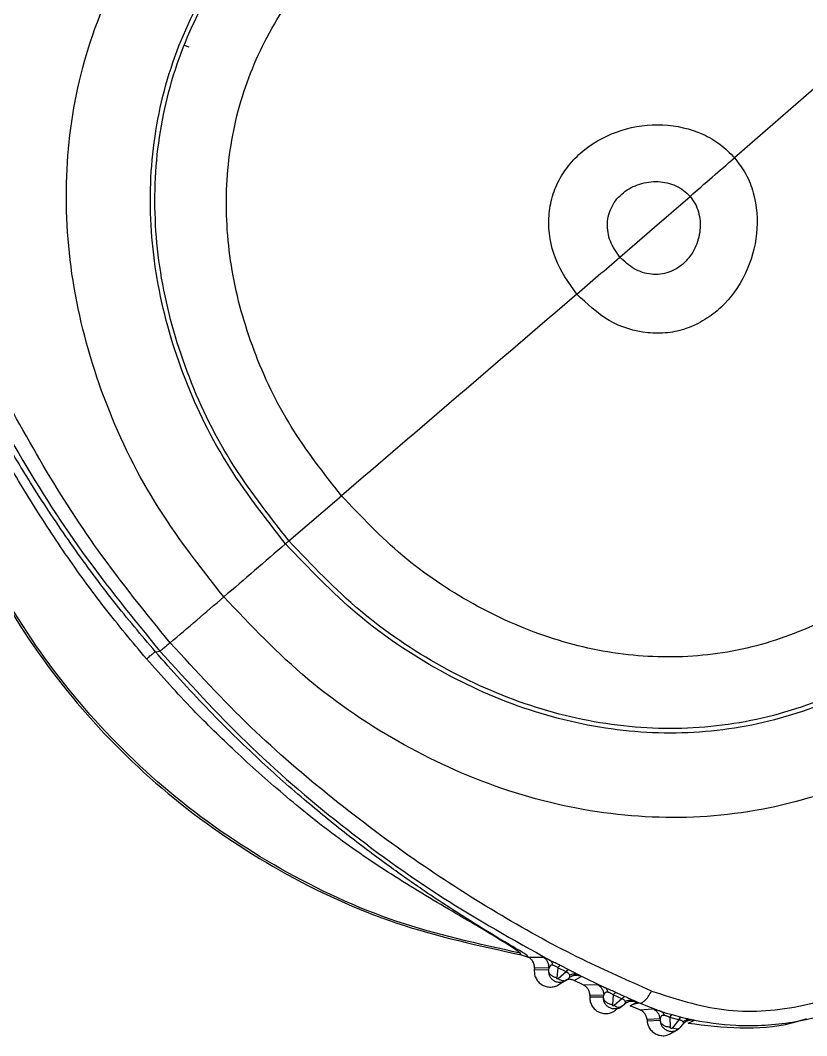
# Model space of a CAD drawing. Extents: x 409 to 498, y 628 to 778.
# Drawn here: x 413.138 to 414.497, y 702.793 to 704.548 of the extents above; entities that cross this region are included whole.
import ezdxf

# ---------------------------------------------------------------- set-up
doc = ezdxf.new("R2010")
doc.units = 0
doc.header["$MEASUREMENT"] = 0
doc.layers.add('1', color=4, linetype='Continuous')
doc.layers.add('GEOMETRY', color=4, linetype='Continuous', lineweight=25)

# ---------------------------------------------------------------- blocks, each defined once
blk = doc.blocks.new('2026_PULSE')
at = {"layer": 'GEOMETRY'}
for p, q in [((4.844, 59.5445), (4.852, 59.5418)), ((5.6568, 59.2299), (5.7185, 59.2833)), ((5.5972, 59.1784), (5.6568, 59.2299)), ((5.0252, 58.688), (5.116, 58.766)), ((5.0194, 58.683), (5.0252, 58.688)), ((4.7944, 58.4964), (4.8023, 58.4975)), ((5.4265, 57.9729), (5.4246, 57.9758)), ((5.4265, 57.9729), (5.4387, 57.9688)), ((5.4387, 57.9688), (5.4367, 57.9717)), ((5.4391, 57.9686), (5.4387, 57.9688)), ((5.4391, 57.9686), (5.4641, 57.9689)), ((5.4641, 57.9689), (5.4655, 57.9684)), ((5.4942, 57.9547), (5.5085, 57.9475)), ((5.4495, 57.9498), (5.4493, 57.9466)), ((5.474, 57.946), (5.4493, 57.9466)), ((5.4745, 57.9501), (5.4495, 57.9498)), ((5.4745, 57.9501), (5.474, 57.946)), ((5.49, 57.9503), (5.488, 57.9329)), ((5.5041, 57.9431), (5.49, 57.9503)), ((5.5041, 57.9431), (5.4906, 57.9315)), ((5.515, 57.9361), (5.5144, 57.9358)), ((5.5183, 57.9284), (5.5302, 57.9353)), ((5.5187, 57.942), (5.5243, 57.9389)), ((5.5243, 57.9389), (5.5721, 57.9158)), ((5.5302, 57.9353), (5.529, 57.9362)), ((5.4905, 57.9207), (5.5029, 57.9279)), ((5.5059, 57.93), (5.5087, 57.9325)), ((5.5339, 57.9209), (5.5183, 57.9284)), ((5.5339, 57.9209), (5.5579, 57.9216)), ((5.5579, 57.9216), (5.5598, 57.9209)), ((5.5452, 57.9024), (5.5451, 57.8997)), ((5.5692, 57.9031), (5.5452, 57.9024)), ((5.5688, 57.8994), (5.5692, 57.9031)), ((5.5857, 57.9036), (5.5843, 57.8864)), ((5.6006, 57.8968), (5.5857, 57.9036)), ((5.5907, 57.9078), (5.6057, 57.901)), ((5.5688, 57.8994), (5.5451, 57.8997)), ((5.6006, 57.8968), (5.5876, 57.8849)), ((5.5988, 57.8837), (5.6049, 57.8872)), ((5.6049, 57.8872), (5.6018, 57.8844)), ((5.6148, 57.8845), (5.6199, 57.8874)), ((5.6314, 57.8779), (5.6148, 57.8845)), ((5.6161, 57.8961), (5.6211, 57.8936)), ((5.6199, 57.8874), (5.6261, 57.8909)), ((5.6199, 57.8874), (5.6303, 57.8896)), ((5.6211, 57.8936), (5.6303, 57.8896)), ((5.6261, 57.8909), (5.625, 57.8916)), ((5.6303, 57.8896), (5.6688, 57.8748)), ((5.5941, 57.8801), (5.5914, 57.8786)), ((5.6314, 57.8779), (5.6538, 57.8793)), ((5.6556, 57.8788), (5.6538, 57.8793)), ((5.6877, 57.8694), (5.7033, 57.8652)), ((5.6667, 57.8623), (5.6441, 57.8611)), ((5.6441, 57.8611), (5.6443, 57.8584)), ((5.6668, 57.859), (5.6443, 57.8584)), ((5.6667, 57.8623), (5.6668, 57.859)), ((5.6992, 57.8602), (5.6834, 57.8645)), ((5.6834, 57.8645), (5.6839, 57.8478)), ((5.6992, 57.8602), (5.6881, 57.8465)), ((5.7025, 57.8482), (5.7058, 57.8523)), ((5.7163, 57.859), (5.7143, 57.8585)), ((5.7154, 57.8546), (5.7251, 57.8595)), ((5.7268, 57.8591), (5.7216, 57.8598)), ((5.7251, 57.8595), (5.7238, 57.8599)), ((5.6855, 57.8367), (5.6969, 57.8433))]:
    blk.add_line(p, q, dxfattribs=at)
for points, knots in [([(4.9127, 58.5911), (4.8708, 58.6446), (4.7876, 58.751), (4.7008, 58.9329), (4.6479, 59.1233), (4.6344, 59.3172), (4.6619, 59.5072), (4.7317, 59.6855), (4.84, 59.8443), (4.981, 59.9791), (5.1483, 60.086), (5.3352, 60.1622), (5.5341, 60.206), (5.737, 60.216), (5.9362, 60.1907), (6.1231, 60.1291), (6.2932, 60.0346), (6.3829, 59.944), (6.4274, 59.899)], [0, 0, 0, 0, 0.064638, 0.128652, 0.191528, 0.253029, 0.313363, 0.373321, 0.433986, 0.495948, 0.559248, 0.623536, 0.688243, 0.752741, 0.816423, 0.878848, 0.939909, 1, 1, 1, 1]), ([(5.0194, 58.683), (4.9836, 58.7288), (4.9122, 58.82), (4.8377, 58.9759), (4.7922, 59.1389), (4.7805, 59.3049), (4.804, 59.4676), (4.8638, 59.6202), (4.9566, 59.7561), (5.0774, 59.8714), (5.2208, 59.9629), (5.381, 60.028), (5.5515, 60.0656), (5.7254, 60.0743), (5.8962, 60.0528), (6.0563, 60.0001), (6.2021, 59.9194), (6.2789, 59.8418), (6.317, 59.8033)], [0, 0, 0, 0, 0.064677, 0.128726, 0.191618, 0.253103, 0.313385, 0.373279, 0.433903, 0.49586, 0.559185, 0.62351, 0.688256, 0.752792, 0.816505, 0.878937, 0.939969, 1, 1, 1, 1]), ([(5.0252, 58.688), (4.9897, 58.7334), (4.9189, 58.8238), (4.8451, 58.9783), (4.8, 59.1398), (4.7884, 59.3043), (4.8116, 59.4655), (4.8708, 59.6167), (4.9628, 59.7514), (5.0825, 59.8656), (5.2247, 59.9562), (5.3834, 60.0208), (5.5524, 60.058), (5.7248, 60.0666), (5.8941, 60.0453), (6.0528, 59.9932), (6.1972, 59.9132), (6.2734, 59.8363), (6.3111, 59.7982)], [0, 0, 0, 0, 0.06468, 0.128735, 0.191634, 0.253118, 0.313391, 0.373269, 0.433886, 0.495846, 0.559178, 0.623509, 0.688256, 0.752797, 0.816517, 0.878954, 0.939983, 1, 1, 1, 1]), ([(5.116, 58.766), (5.0855, 58.805), (5.0248, 58.8825), (4.9615, 59.0148), (4.9227, 59.1531), (4.9126, 59.2939), (4.9324, 59.4319), (4.9832, 59.5614), (5.062, 59.6766), (5.1646, 59.7742), (5.2864, 59.8516), (5.4225, 59.9069), (5.5674, 59.9387), (5.7153, 59.9463), (5.8604, 59.9282), (5.9965, 59.8838), (6.1203, 59.8155), (6.1855, 59.7497), (6.2179, 59.7171)], [0, 0, 0, 0, 0.064705, 0.128813, 0.191763, 0.253244, 0.313432, 0.373191, 0.433751, 0.495731, 0.55912, 0.623495, 0.688261, 0.752837, 0.816615, 0.87909, 0.940089, 1, 1, 1, 1]), ([(6.4274, 59.899), (6.4654, 59.8485), (6.5419, 59.7466), (6.6102, 59.565), (6.6436, 59.3716), (6.6392, 59.1712), (6.5996, 58.9721), (6.5275, 58.7815), (6.4254, 58.6071), (6.2959, 58.4564), (6.1427, 58.3358), (5.9702, 58.2512), (5.7839, 58.2079), (5.5917, 58.2086), (5.4015, 58.2506), (5.2205, 58.3312), (5.0527, 58.444), (4.9595, 58.5419), (4.9127, 58.5911)], [0, 0, 0, 0, 0.060091, 0.121152, 0.183577, 0.247259, 0.311757, 0.376464, 0.440752, 0.504052, 0.566014, 0.626679, 0.686637, 0.746971, 0.808472, 0.871348, 0.935362, 1, 1, 1, 1]), ([(6.317, 59.8033), (6.3495, 59.7601), (6.415, 59.6728), (6.4733, 59.5173), (6.5017, 59.3516), (6.4977, 59.1799), (6.4637, 59.0092), (6.4019, 58.8458), (6.3145, 58.6964), (6.2037, 58.5671), (6.0726, 58.4637), (5.9251, 58.3912), (5.7656, 58.3541), (5.6011, 58.3547), (5.4382, 58.3909), (5.2831, 58.4601), (5.1394, 58.5569), (5.0596, 58.6408), (5.0194, 58.683)], [0, 0, 0, 0, 0.060031, 0.121063, 0.183495, 0.247208, 0.311744, 0.37649, 0.440815, 0.50414, 0.566097, 0.626721, 0.686615, 0.746897, 0.808382, 0.871274, 0.935323, 1, 1, 1, 1]), ([(6.3111, 59.7982), (6.3433, 59.7553), (6.4082, 59.6689), (6.466, 59.5147), (6.494, 59.3506), (6.4901, 59.1804), (6.4563, 59.0113), (6.395, 58.8493), (6.3085, 58.7011), (6.1987, 58.573), (6.0689, 58.4706), (5.9227, 58.3987), (5.7646, 58.3619), (5.6016, 58.3626), (5.4402, 58.3984), (5.2866, 58.467), (5.1441, 58.563), (5.065, 58.6462), (5.0252, 58.688)], [0, 0, 0, 0, 0.060017, 0.121046, 0.183483, 0.247203, 0.311744, 0.376491, 0.440822, 0.504154, 0.566114, 0.626731, 0.686609, 0.746882, 0.808366, 0.871265, 0.93532, 1, 1, 1, 1]), ([(6.2179, 59.7171), (6.2454, 59.6804), (6.3009, 59.6063), (6.3501, 59.4743), (6.3738, 59.3337), (6.3702, 59.1879), (6.3411, 59.0429), (6.2886, 58.9039), (6.2145, 58.7768), (6.1207, 58.6669), (6.0098, 58.579), (5.8848, 58.5173), (5.7494, 58.4858), (5.6098, 58.4865), (5.4716, 58.5174), (5.3401, 58.5764), (5.218, 58.6587), (5.1501, 58.7302), (5.116, 58.766)], [0, 0, 0, 0, 0.059911, 0.12091, 0.183385, 0.247163, 0.311739, 0.376505, 0.44088, 0.504269, 0.566249, 0.626809, 0.686568, 0.746756, 0.808237, 0.871187, 0.935295, 1, 1, 1, 1]), ([(4.82, 58.5119), (4.7777, 58.5641), (4.6957, 58.6649), (4.5933, 58.8268), (4.5071, 58.9858), (4.4368, 59.142), (4.3828, 59.2871), (4.3569, 59.3804), (4.345, 59.4232)], [0, 0, 0, 0, 0.194123, 0.375326, 0.553698, 0.717107, 0.869983, 1, 1, 1, 1]), ([(5.5228, 59.1145), (5.5087, 59.1343), (5.4811, 59.1733), (5.4717, 59.2337), (5.4784, 59.2796), (5.491, 59.3118), (5.5105, 59.3406), (5.5444, 59.3735), (5.5987, 59.4014), (5.671, 59.4112), (5.7302, 59.3978), (5.7711, 59.3745), (5.7873, 59.3581), (5.7953, 59.35)], [0, 0, 0, 0, 0.128017, 0.252091, 0.31294, 0.373505, 0.434608, 0.496754, 0.623734, 0.752314, 0.877921, 0.939336, 1, 1, 1, 1]), ([(5.7953, 59.35), (5.8022, 59.3409), (5.8161, 59.3225), (5.8331, 59.2786), (5.8377, 59.2181), (5.8175, 59.148), (5.7821, 59.0982), (5.7447, 59.0694), (5.7134, 59.0542), (5.6797, 59.0464), (5.6334, 59.0465), (5.575, 59.0647), (5.5404, 59.0977), (5.5228, 59.1145)], [0, 0, 0, 0, 0.060664, 0.122079, 0.247686, 0.376266, 0.503246, 0.565392, 0.626495, 0.68706, 0.747909, 0.871983, 1, 1, 1, 1]), ([(5.7185, 59.2833), (5.7313, 59.2944), (5.7569, 59.3167), (5.7825, 59.3389), (5.7953, 59.35)], [0, 0, 0, 0, 0.5, 1, 1, 1, 1]), ([(5.5972, 59.1784), (5.5909, 59.1873), (5.5787, 59.2046), (5.5745, 59.2315), (5.5775, 59.252), (5.5831, 59.2664), (5.5918, 59.2792), (5.6069, 59.2939), (5.631, 59.3064), (5.6632, 59.3107), (5.6895, 59.3046), (5.7077, 59.2943), (5.7149, 59.2869), (5.7185, 59.2833)], [0, 0, 0, 0, 0.1278322, 0.2519277, 0.3128926, 0.3735985, 0.4347974, 0.4969648, 0.6238039, 0.7521798, 0.8777171, 0.9392036, 1, 1, 1, 1]), ([(5.7185, 59.2833), (5.7215, 59.2792), (5.7277, 59.271), (5.7353, 59.2515), (5.7375, 59.2246), (5.7286, 59.1934), (5.7127, 59.1713), (5.696, 59.1585), (5.6821, 59.1518), (5.667, 59.1483), (5.6464, 59.1483), (5.6204, 59.1563), (5.605, 59.171), (5.5972, 59.1784)], [0, 0, 0, 0, 0.0607964, 0.1222829, 0.2478202, 0.3761961, 0.5030352, 0.5652026, 0.6264015, 0.6871074, 0.7480723, 0.8721678, 1, 1, 1, 1]), ([(4.3717, 59.2429), (4.3974, 59.1757), (4.4488, 59.0411), (4.5493, 58.849), (4.665, 58.6656), (4.7565, 58.5535), (4.8023, 58.4975)], [0, 0, 0, 0, 0.249231, 0.499142, 0.749419, 1, 1, 1, 1]), ([(4.7944, 58.4964), (4.7702, 58.5251), (4.7209, 58.5838), (4.6513, 58.6778), (4.5882, 58.772), (4.5336, 58.8623), (4.49, 58.9416), (4.4502, 59.02), (4.4161, 59.093), (4.3877, 59.1582), (4.3714, 59.1964), (4.3636, 59.2134), (4.3619, 59.216), (4.361, 59.2173)], [0, 0, 0, 0, 0.12149, 0.247913, 0.378385, 0.489164, 0.591626, 0.675724, 0.782324, 0.86989, 0.941638, 0.97185, 1, 1, 1, 1]), ([(4.7791, 58.4841), (4.7545, 58.5135), (4.7054, 58.5723), (4.6381, 58.6653), (4.5757, 58.7611), (4.5271, 58.8438), (4.496, 58.9047), (4.4807, 58.9372), (4.4731, 58.9539), (4.4696, 58.9617), (4.468, 58.9652), (4.4673, 58.9669), (4.4669, 58.9676), (4.4668, 58.968), (4.4668, 58.968), (4.4668, 58.9681), (4.4666, 58.9684), (4.4661, 58.9696), (4.464, 58.9742), (4.4536, 58.9981), (4.4383, 59.0338), (4.4182, 59.0821), (4.4003, 59.1252), (4.3833, 59.1656), (4.3723, 59.1898), (4.3658, 59.2014), (4.3642, 59.2036), (4.3633, 59.2047)], [0, 0, 0, 0, 0.126152, 0.252189, 0.377922, 0.503276, 0.569547, 0.605718, 0.622991, 0.630855, 0.634365, 0.63592, 0.637145, 0.637148, 0.637169, 0.637227, 0.637442, 0.638274, 0.641544, 0.654509, 0.725799, 0.772839, 0.835158, 0.892191, 0.945352, 0.972041, 1, 1, 1, 1]), ([(5.0194, 58.683), (5.0016, 58.6676), (4.9659, 58.6368), (4.9304, 58.6064), (4.9127, 58.5911)], [0, 0, 0, 0, 0.5, 1, 1, 1, 1]), ([(4.82, 58.5119), (4.8353, 58.525), (4.8659, 58.5511), (4.8971, 58.5778), (4.9127, 58.5911)], [0, 0, 0, 0, 0.5, 1, 1, 1, 1]), ([(4.82, 58.5119), (4.8177, 58.51), (4.813, 58.5059), (4.8073, 58.5012), (4.8033, 58.4981), (4.8026, 58.4977), (4.8023, 58.4975)], [0, 0, 0, 0, 0.243697, 0.5, 0.756303, 1, 1, 1, 1]), ([(4.8023, 58.4975), (4.851, 58.444), (4.9485, 58.3371), (5.1132, 58.1958), (5.2886, 58.0683), (5.4138, 57.9983), (5.4763, 57.9634)], [0, 0, 0, 0, 0.250561, 0.500844, 0.750768, 1, 1, 1, 1]), ([(5.6521, 57.9102), (5.6119, 57.9279), (5.5241, 57.9665), (5.3888, 58.0408), (5.2445, 58.1331), (5.0994, 58.2417), (4.9536, 58.3667), (4.8656, 58.4624), (4.82, 58.5119)], [0, 0, 0, 0, 0.129548, 0.282447, 0.44601, 0.624613, 0.805705, 1, 1, 1, 1]), ([(4.7791, 58.4841), (4.7811, 58.4859), (4.7853, 58.4894), (4.7901, 58.4933), (4.7934, 58.4958), (4.7941, 58.4962), (4.7944, 58.4964)], [0, 0, 0, 0, 0.245974, 0.5, 0.754026, 1, 1, 1, 1]), ([(5.4246, 57.9758), (5.4223, 57.9777), (5.4179, 57.9816), (5.3813, 58.0045), (5.3083, 58.0472), (5.2108, 58.1052), (5.1094, 58.1733), (5.0181, 58.2471), (4.9341, 58.322), (4.8548, 58.3994), (4.8056, 58.4545), (4.7791, 58.4841)], [0, 0, 0, 0, 0.054397, 0.1087246, 0.2236432, 0.3651649, 0.4962156, 0.6338514, 0.7565837, 0.868827, 1, 1, 1, 1]), ([(5.4367, 57.9717), (5.4358, 57.9723), (5.4341, 57.9738), (5.4199, 57.9824), (5.3867, 58.002), (5.3282, 58.0376), (5.2618, 58.0809), (5.1918, 58.1301), (5.1232, 58.1818), (5.0473, 58.2437), (4.9656, 58.3167), (4.8791, 58.4014), (4.8232, 58.464), (4.7944, 58.4964)], [0, 0, 0, 0, 0.026797, 0.055748, 0.125111, 0.209736, 0.319896, 0.40491, 0.501472, 0.606597, 0.727755, 0.859454, 1, 1, 1, 1]), ([(5.6521, 57.9102), (5.6931, 57.8968), (5.7746, 57.8701), (5.9073, 57.8782), (6.0334, 57.9208), (6.1011, 57.9751), (6.1351, 58.0024)], [0, 0, 0, 0, 0.2514755, 0.500099, 0.7487466, 1, 1, 1, 1]), ([(5.4495, 57.9498), (5.4495, 57.9517), (5.4494, 57.9556), (5.4472, 57.961), (5.4438, 57.9656), (5.4407, 57.9676), (5.4391, 57.9686)], [0, 0, 0, 0, 0.25373, 0.509893, 0.758356, 1, 1, 1, 1]), ([(5.4745, 57.9501), (5.4745, 57.9519), (5.4745, 57.9558), (5.4723, 57.9612), (5.4689, 57.9658), (5.4657, 57.9679), (5.4641, 57.9689)], [0, 0, 0, 0, 0.244705, 0.500002, 0.755298, 1, 1, 1, 1]), ([(5.4655, 57.9684), (5.4656, 57.9684), (5.4661, 57.9682), (5.4683, 57.9672), (5.4714, 57.9658), (5.4747, 57.9642), (5.4763, 57.9634)], [0, 0, 0, 0, 0.141592, 0.418313, 0.709603, 1, 1, 1, 1]), ([(5.4812, 57.9546), (5.4802, 57.9547), (5.4781, 57.9549), (5.4757, 57.9534), (5.475, 57.9514), (5.4745, 57.9501)], [0, 0, 0, 0, 0.21677, 0.4616376, 1, 1, 1, 1]), ([(5.4763, 57.9634), (5.4785, 57.9623), (5.482, 57.9607), (5.4859, 57.959), (5.4876, 57.9582), (5.4886, 57.9576), (5.4909, 57.9565), (5.493, 57.9554), (5.4942, 57.9547)], [0, 0, 0, 0, 0.396945, 0.618382, 0.624027, 0.667314, 0.786302, 1, 1, 1, 1]), ([(5.4812, 57.9546), (5.4811, 57.9556), (5.4808, 57.9576), (5.4797, 57.96), (5.4783, 57.9621), (5.477, 57.9629), (5.4763, 57.9634)], [0, 0, 0, 0, 0.2478072, 0.5000023, 0.7521962, 1, 1, 1, 1]), ([(5.49, 57.9503), (5.4893, 57.9509), (5.4879, 57.952), (5.4855, 57.9533), (5.4832, 57.9542), (5.4819, 57.9545), (5.4812, 57.9546)], [0, 0, 0, 0, 0.258987, 0.498251, 0.740212, 1, 1, 1, 1]), ([(5.49, 57.9503), (5.4909, 57.9515), (5.4927, 57.9538), (5.4937, 57.9544), (5.4942, 57.9547)], [0, 0, 0, 0, 0.499955, 1, 1, 1, 1]), ([(5.488, 57.9329), (5.4861, 57.9334), (5.4822, 57.9345), (5.4776, 57.9378), (5.4745, 57.9417), (5.4742, 57.9446), (5.474, 57.946)], [0, 0, 0, 0, 0.242506, 0.5, 0.757494, 1, 1, 1, 1]), ([(5.474, 57.946), (5.474, 57.9442), (5.474, 57.9405), (5.476, 57.9353), (5.4795, 57.9306), (5.4843, 57.9271), (5.4901, 57.9252), (5.4961, 57.9252), (5.5015, 57.9268), (5.5045, 57.929), (5.5059, 57.93)], [0, 0, 0, 0, 0.117933, 0.239777, 0.365562, 0.495333, 0.631944, 0.761558, 0.884208, 1, 1, 1, 1]), ([(5.5041, 57.9431), (5.505, 57.9442), (5.5068, 57.9466), (5.5079, 57.9472), (5.5085, 57.9475)], [0, 0, 0, 0, 0.496231, 1, 1, 1, 1]), ([(5.5105, 57.9382), (5.5102, 57.9386), (5.5097, 57.9394), (5.5086, 57.9405), (5.5075, 57.9414), (5.5064, 57.9421), (5.5053, 57.9426), (5.5045, 57.9429), (5.5042, 57.943), (5.5041, 57.9431)], [0, 0, 0, 0, 0.277232, 0.531793, 0.620229, 0.767289, 0.926588, 0.974406, 1, 1, 1, 1]), ([(5.5085, 57.9475), (5.5114, 57.9459), (5.5152, 57.944), (5.518, 57.9424), (5.5187, 57.942)], [0, 0, 0, 0, 0.775459, 1, 1, 1, 1]), ([(5.5087, 57.9325), (5.5096, 57.9333), (5.5113, 57.9348), (5.5108, 57.9371), (5.5105, 57.9382)], [0, 0, 0, 0, 0.5269729, 1, 1, 1, 1]), ([(5.5302, 57.9353), (5.5285, 57.936), (5.5249, 57.9374), (5.519, 57.9374), (5.5134, 57.9358), (5.5103, 57.9336), (5.5087, 57.9325)], [0, 0, 0, 0, 0.244603, 0.499998, 0.755394, 1, 1, 1, 1]), ([(5.5105, 57.9382), (5.5116, 57.9387), (5.5139, 57.9397), (5.5175, 57.9403), (5.521, 57.9401), (5.5232, 57.9393), (5.5243, 57.9389)], [0, 0, 0, 0, 0.240727, 0.491147, 0.74614, 1, 1, 1, 1]), ([(5.5308, 57.9353), (5.5296, 57.9359), (5.5273, 57.937), (5.5227, 57.9376), (5.5177, 57.9372), (5.5146, 57.9359), (5.513, 57.9353)], [0, 0, 0, 0, 0.255872, 0.508602, 0.757183, 1, 1, 1, 1]), ([(5.532, 57.9345), (5.5302, 57.9355), (5.5265, 57.9374), (5.5211, 57.9371), (5.5184, 57.937)], [0, 0, 0, 0, 0.507477, 1, 1, 1, 1]), ([(5.529, 57.9362), (5.529, 57.9362), (5.5286, 57.9366), (5.5264, 57.9377), (5.5243, 57.9389)], [0, 0, 0, 0, 0.0072601, 1, 1, 1, 1]), ([(5.4906, 57.9315), (5.4905, 57.9315), (5.4902, 57.9313), (5.4898, 57.9311), (5.4893, 57.9311), (5.489, 57.9312), (5.4887, 57.9314), (5.4884, 57.9316), (5.4881, 57.932), (5.4879, 57.9324), (5.4879, 57.9327), (5.488, 57.9329)], [0, 0, 0, 0, 0.1361494, 0.2604958, 0.374339, 0.429311, 0.4841794, 0.5973057, 0.7206272, 0.8556667, 1, 1, 1, 1]), ([(5.4906, 57.9315), (5.492, 57.9307), (5.4948, 57.929), (5.499, 57.9279), (5.503, 57.9281), (5.5049, 57.9294), (5.5059, 57.93)], [0, 0, 0, 0, 0.2393, 0.493099, 0.750585, 1, 1, 1, 1]), ([(5.5183, 57.9284), (5.5165, 57.9291), (5.5128, 57.9305), (5.5075, 57.9305), (5.5044, 57.9294), (5.5032, 57.929)], [0, 0, 0, 0, 0.3726458, 0.7489354, 1, 1, 1, 1]), ([(5.5452, 57.9024), (5.5451, 57.9044), (5.5449, 57.9083), (5.5424, 57.9136), (5.5388, 57.9181), (5.5355, 57.92), (5.5339, 57.9209)], [0, 0, 0, 0, 0.253674, 0.509842, 0.758372, 1, 1, 1, 1]), ([(5.5579, 57.9216), (5.5595, 57.9207), (5.5628, 57.9187), (5.5665, 57.9142), (5.5689, 57.9088), (5.5691, 57.905), (5.5692, 57.9031)], [0, 0, 0, 0, 0.244606, 0.5, 0.755394, 1, 1, 1, 1]), ([(5.5598, 57.9209), (5.5604, 57.9208), (5.5614, 57.9205), (5.5664, 57.9183), (5.5704, 57.9166), (5.5721, 57.9158)], [0, 0, 0, 0, 0.431874, 0.746332, 1, 1, 1, 1]), ([(5.7194, 57.861), (5.7452, 57.8566), (5.7776, 57.8512), (5.8124, 57.8505), (5.8213, 57.8505), (5.8235, 57.8505), (5.8242, 57.8505), (5.8243, 57.8505), (5.8559, 57.8508), (5.8894, 57.8546), (5.9508, 57.8679), (6.0095, 57.8862), (6.06, 57.9159), (6.0854, 57.9309)], [0, 0, 0, 0, 0.2082, 0.260693, 0.274113, 0.277664, 0.278653, 0.278952, 0.27912, 0.526842, 0.539473, 0.768615, 1, 1, 1, 1]), ([(5.5767, 57.9081), (5.5761, 57.9081), (5.5748, 57.9083), (5.5729, 57.9081), (5.5703, 57.9068), (5.5696, 57.9046), (5.5692, 57.9031)], [0, 0, 0, 0, 0.10259, 0.214045, 0.458693, 1, 1, 1, 1]), ([(5.5721, 57.9158), (5.5753, 57.9145), (5.5813, 57.912), (5.5877, 57.9092), (5.5907, 57.9078)], [0, 0, 0, 0, 0.519238, 1, 1, 1, 1]), ([(5.5767, 57.9081), (5.5763, 57.9098), (5.5755, 57.9134), (5.5733, 57.915), (5.5721, 57.9158)], [0, 0, 0, 0, 0.500002, 1, 1, 1, 1]), ([(5.5857, 57.9036), (5.585, 57.9042), (5.5837, 57.9052), (5.5812, 57.9066), (5.5787, 57.9076), (5.5774, 57.9079), (5.5767, 57.9081)], [0, 0, 0, 0, 0.266278, 0.509161, 0.747532, 1, 1, 1, 1]), ([(5.5857, 57.9036), (5.5867, 57.9048), (5.5887, 57.9071), (5.59, 57.9076), (5.5907, 57.9078)], [0, 0, 0, 0, 0.499944, 1, 1, 1, 1]), ([(5.6006, 57.8968), (5.6016, 57.898), (5.6036, 57.9003), (5.605, 57.9008), (5.6057, 57.901)], [0, 0, 0, 0, 0.496, 1, 1, 1, 1]), ([(5.6057, 57.901), (5.6087, 57.8997), (5.6126, 57.8978), (5.6154, 57.8964), (5.6161, 57.8961)], [0, 0, 0, 0, 0.74969, 1, 1, 1, 1]), ([(5.6303, 57.8896), (5.6318, 57.8894), (5.6346, 57.8892), (5.6401, 57.8932), (5.6461, 57.9), (5.6501, 57.9068), (5.6521, 57.9102)], [0, 0, 0, 0, 0.246242, 0.500052, 0.753835, 1, 1, 1, 1]), ([(5.5843, 57.8864), (5.5823, 57.8868), (5.5782, 57.8877), (5.5731, 57.8908), (5.5696, 57.8949), (5.5691, 57.898), (5.5688, 57.8994)], [0, 0, 0, 0, 0.2417879, 0.5, 0.7582121, 1, 1, 1, 1]), ([(5.6018, 57.8844), (5.6004, 57.8833), (5.5977, 57.8811), (5.5925, 57.8793), (5.587, 57.8789), (5.5813, 57.8801), (5.5762, 57.883), (5.572, 57.8874), (5.5692, 57.8931), (5.569, 57.8973), (5.5688, 57.8994)], [0, 0, 0, 0, 0.11373, 0.229048, 0.348039, 0.470766, 0.597282, 0.727635, 0.861863, 1, 1, 1, 1]), ([(5.5876, 57.8849), (5.5874, 57.8848), (5.5871, 57.8845), (5.5867, 57.8844), (5.5863, 57.8843), (5.586, 57.8844), (5.5857, 57.8844), (5.5853, 57.8846), (5.5849, 57.8849), (5.5845, 57.8853), (5.5843, 57.8858), (5.5843, 57.8862), (5.5843, 57.8864)], [0, 0, 0, 0, 0.13219, 0.252148, 0.308539, 0.363365, 0.417718, 0.472733, 0.588185, 0.715206, 0.853659, 1, 1, 1, 1]), ([(5.5876, 57.8849), (5.5889, 57.8842), (5.5916, 57.8828), (5.5955, 57.8821), (5.5992, 57.8825), (5.6009, 57.8837), (5.6018, 57.8844)], [0, 0, 0, 0, 0.236741, 0.488701, 0.746654, 1, 1, 1, 1]), ([(5.6066, 57.8922), (5.6064, 57.8926), (5.606, 57.8934), (5.6048, 57.8947), (5.603, 57.8959), (5.6014, 57.8965), (5.6006, 57.8968)], [0, 0, 0, 0, 0.278003, 0.534773, 0.770599, 1, 1, 1, 1]), ([(5.6261, 57.8909), (5.6243, 57.8915), (5.6207, 57.8927), (5.6149, 57.8924), (5.6093, 57.8907), (5.6063, 57.8884), (5.6049, 57.8872)], [0, 0, 0, 0, 0.2447014, 0.4999945, 0.7552908, 1, 1, 1, 1]), ([(5.6049, 57.8872), (5.6056, 57.888), (5.6071, 57.8894), (5.6067, 57.8913), (5.6066, 57.8922)], [0, 0, 0, 0, 0.523683, 1, 1, 1, 1]), ([(5.6066, 57.8922), (5.6077, 57.8928), (5.6101, 57.894), (5.6138, 57.8948), (5.6176, 57.8948), (5.62, 57.894), (5.6211, 57.8936)], [0, 0, 0, 0, 0.24107, 0.491816, 0.746797, 1, 1, 1, 1]), ([(5.6269, 57.8907), (5.6257, 57.8913), (5.6234, 57.8923), (5.6189, 57.8928), (5.6142, 57.8923), (5.6111, 57.8911), (5.6096, 57.8905)], [0, 0, 0, 0, 0.2540328, 0.5064631, 0.7557244, 1, 1, 1, 1]), ([(5.6278, 57.8902), (5.6259, 57.8911), (5.6222, 57.8928), (5.6169, 57.8923), (5.6143, 57.8921)], [0, 0, 0, 0, 0.5068932, 1, 1, 1, 1]), ([(5.625, 57.8916), (5.625, 57.8916), (5.6247, 57.8919), (5.6229, 57.8928), (5.6211, 57.8936)], [0, 0, 0, 0, 0.04088, 1, 1, 1, 1]), ([(5.6441, 57.8611), (5.6438, 57.8629), (5.6432, 57.8667), (5.6402, 57.8715), (5.6363, 57.8756), (5.633, 57.8771), (5.6314, 57.8779)], [0, 0, 0, 0, 0.253839, 0.51138, 0.759816, 1, 1, 1, 1]), ([(5.6667, 57.8623), (5.6664, 57.8641), (5.6658, 57.8679), (5.6629, 57.8728), (5.6589, 57.8769), (5.6555, 57.8785), (5.6538, 57.8793)], [0, 0, 0, 0, 0.24483, 0.500002, 0.755173, 1, 1, 1, 1]), ([(5.6688, 57.8748), (5.6668, 57.8754), (5.6625, 57.8768), (5.6573, 57.8784), (5.6562, 57.8787), (5.6556, 57.8788)], [0, 0, 0, 0, 0.271888, 0.572445, 1, 1, 1, 1]), ([(5.6739, 57.8678), (5.6733, 57.8679), (5.6719, 57.868), (5.6699, 57.8676), (5.6674, 57.8661), (5.667, 57.8639), (5.6667, 57.8623)], [0, 0, 0, 0, 0.1025344, 0.2136311, 0.4577184, 1, 1, 1, 1]), ([(5.6688, 57.8748), (5.6718, 57.8739), (5.6779, 57.8721), (5.6844, 57.8703), (5.6877, 57.8694)], [0, 0, 0, 0, 0.489095, 1, 1, 1, 1]), ([(5.6739, 57.8678), (5.6733, 57.8695), (5.6723, 57.8729), (5.67, 57.8741), (5.6688, 57.8748)], [0, 0, 0, 0, 0.5000005, 1, 1, 1, 1]), ([(5.6834, 57.8645), (5.6827, 57.865), (5.6812, 57.8658), (5.6786, 57.8668), (5.676, 57.8675), (5.6746, 57.8677), (5.6739, 57.8678)], [0, 0, 0, 0, 0.265392, 0.510123, 0.749622, 1, 1, 1, 1]), ([(5.6834, 57.8645), (5.6842, 57.8658), (5.6858, 57.8685), (5.6871, 57.8691), (5.6877, 57.8694)], [0, 0, 0, 0, 0.500046, 1, 1, 1, 1]), ([(5.6992, 57.8602), (5.7, 57.8615), (5.7015, 57.8642), (5.7027, 57.8649), (5.7033, 57.8652)], [0, 0, 0, 0, 0.497179, 1, 1, 1, 1]), ([(5.7033, 57.8652), (5.7062, 57.8644), (5.7125, 57.8628), (5.717, 57.8616), (5.7194, 57.861)], [0, 0, 0, 0, 0.471171, 1, 1, 1, 1]), ([(5.6443, 57.8584), (5.6447, 57.8557), (5.6457, 57.8502), (5.65, 57.843), (5.6561, 57.8374), (5.6637, 57.8338), (5.6719, 57.8326), (5.6795, 57.8336), (5.6837, 57.8359), (5.6854, 57.8369)], [0, 0, 0, 0, 0.1487046, 0.2974093, 0.4461139, 0.5948186, 0.7435232, 0.8922279, 1, 1, 1, 1]), ([(5.6839, 57.8478), (5.6819, 57.848), (5.6776, 57.8483), (5.6721, 57.8508), (5.668, 57.8545), (5.6672, 57.8575), (5.6668, 57.859)], [0, 0, 0, 0, 0.24163, 0.5, 0.75837, 1, 1, 1, 1]), ([(5.6668, 57.859), (5.6672, 57.8566), (5.668, 57.8524), (5.6714, 57.8472), (5.6758, 57.8434), (5.6811, 57.841), (5.687, 57.8402), (5.6929, 57.8412), (5.6984, 57.8438), (5.7011, 57.8467), (5.7025, 57.8482)], [0, 0, 0, 0, 0.150026, 0.264695, 0.386799, 0.506391, 0.628102, 0.750272, 0.873009, 1, 1, 1, 1]), ([(5.6881, 57.8465), (5.688, 57.8464), (5.6877, 57.846), (5.6871, 57.8457), (5.6866, 57.8456), (5.6862, 57.8456), (5.6859, 57.8456), (5.6854, 57.8457), (5.6848, 57.846), (5.6843, 57.8465), (5.684, 57.8471), (5.6839, 57.8476), (5.6839, 57.8478)], [0, 0, 0, 0, 0.132673, 0.253631, 0.310559, 0.365854, 0.420561, 0.475786, 0.591188, 0.717618, 0.855031, 1, 1, 1, 1]), ([(5.6881, 57.8465), (5.6895, 57.846), (5.6924, 57.8451), (5.6966, 57.8449), (5.7002, 57.8459), (5.7017, 57.8474), (5.7025, 57.8482)], [0, 0, 0, 0, 0.236544, 0.488622, 0.746745, 1, 1, 1, 1]), ([(5.7063, 57.8573), (5.706, 57.8576), (5.7054, 57.8582), (5.7038, 57.859), (5.7018, 57.8598), (5.7001, 57.86), (5.6992, 57.8602)], [0, 0, 0, 0, 0.272495, 0.525015, 0.76235, 1, 1, 1, 1]), ([(5.7251, 57.8595), (5.7233, 57.8597), (5.7197, 57.8601), (5.7143, 57.8588), (5.7094, 57.8563), (5.707, 57.8536), (5.7058, 57.8523)], [0, 0, 0, 0, 0.24521, 0.499997, 0.754786, 1, 1, 1, 1]), ([(5.7058, 57.8523), (5.7064, 57.8531), (5.7076, 57.8548), (5.7068, 57.8565), (5.7063, 57.8573)], [0, 0, 0, 0, 0.52785, 1, 1, 1, 1]), ([(5.7063, 57.8573), (5.7073, 57.858), (5.7092, 57.8595), (5.7125, 57.8608), (5.716, 57.8614), (5.7183, 57.8611), (5.7194, 57.861)], [0, 0, 0, 0, 0.241912, 0.492587, 0.747086, 1, 1, 1, 1]), ([(5.7252, 57.8596), (5.7235, 57.8599), (5.72, 57.8604), (5.7154, 57.8589), (5.7132, 57.8581)], [0, 0, 0, 0, 0.509878, 1, 1, 1, 1]), ([(5.7154, 57.8546), (5.7452, 57.8509), (5.8046, 57.8437), (5.8743, 57.8485), (5.9113, 57.8599), (5.9198, 57.8625)], [0, 0, 0, 0, 0.436966, 0.870622, 1, 1, 1, 1]), ([(5.7238, 57.8599), (5.7238, 57.8599), (5.7234, 57.86), (5.7214, 57.8605), (5.7194, 57.861)], [0, 0, 0, 0, 0.055043, 1, 1, 1, 1])]:
    blk.add_open_spline(points, degree=3, knots=knots, dxfattribs=at)
for points in [[(6.2179, 59.7171), (6.1476, 59.656), (6.0072, 59.5339), (5.8659, 59.4113), (5.7953, 59.35)], [(4.359, 59.2092), (4.3639, 59.1354), (4.3737, 58.9877), (4.4368, 58.7737), (4.5333, 58.5734), (4.6637, 58.393), (4.8231, 58.2377), (5.0072, 58.1132), (5.2096, 58.0197), (5.3542, 57.9885), (5.4265, 57.9729)], [(5.4246, 57.9758), (5.3528, 57.9915), (5.2093, 58.0229), (5.0084, 58.1162), (4.8258, 58.2402), (4.6675, 58.3945), (4.5379, 58.5735), (4.4418, 58.7723), (4.3787, 58.9848), (4.3684, 59.1314), (4.3633, 59.2047)], [(5.5228, 59.1145), (5.5351, 59.1251), (5.5599, 59.1463), (5.5847, 59.1677), (5.5972, 59.1784)], [(5.5228, 59.1145), (5.4547, 59.056), (5.3185, 58.9392), (5.1835, 58.8238), (5.116, 58.766)], [(5.4493, 57.9466), (5.4493, 57.9438), (5.4494, 57.9384), (5.4525, 57.9308), (5.4575, 57.9243), (5.4642, 57.9196), (5.472, 57.917), (5.4802, 57.9169), (5.4882, 57.919), (5.4926, 57.9222), (5.4948, 57.9238)], [(5.5451, 57.8997), (5.5452, 57.897), (5.5455, 57.8916), (5.5489, 57.884), (5.5541, 57.8778), (5.561, 57.8733), (5.5689, 57.871), (5.5771, 57.8712), (5.585, 57.8736), (5.5892, 57.8769), (5.5914, 57.8786)]]:
    blk.add_open_spline(points, degree=3, dxfattribs=at)

msp = doc.modelspace()

# ---------------------------------------------------------------- block references
at = {"layer": '1'}
msp.add_blockref('2026_PULSE', (408.577, 644.9604), dxfattribs=at)

doc.saveas('drawing.dxf')
